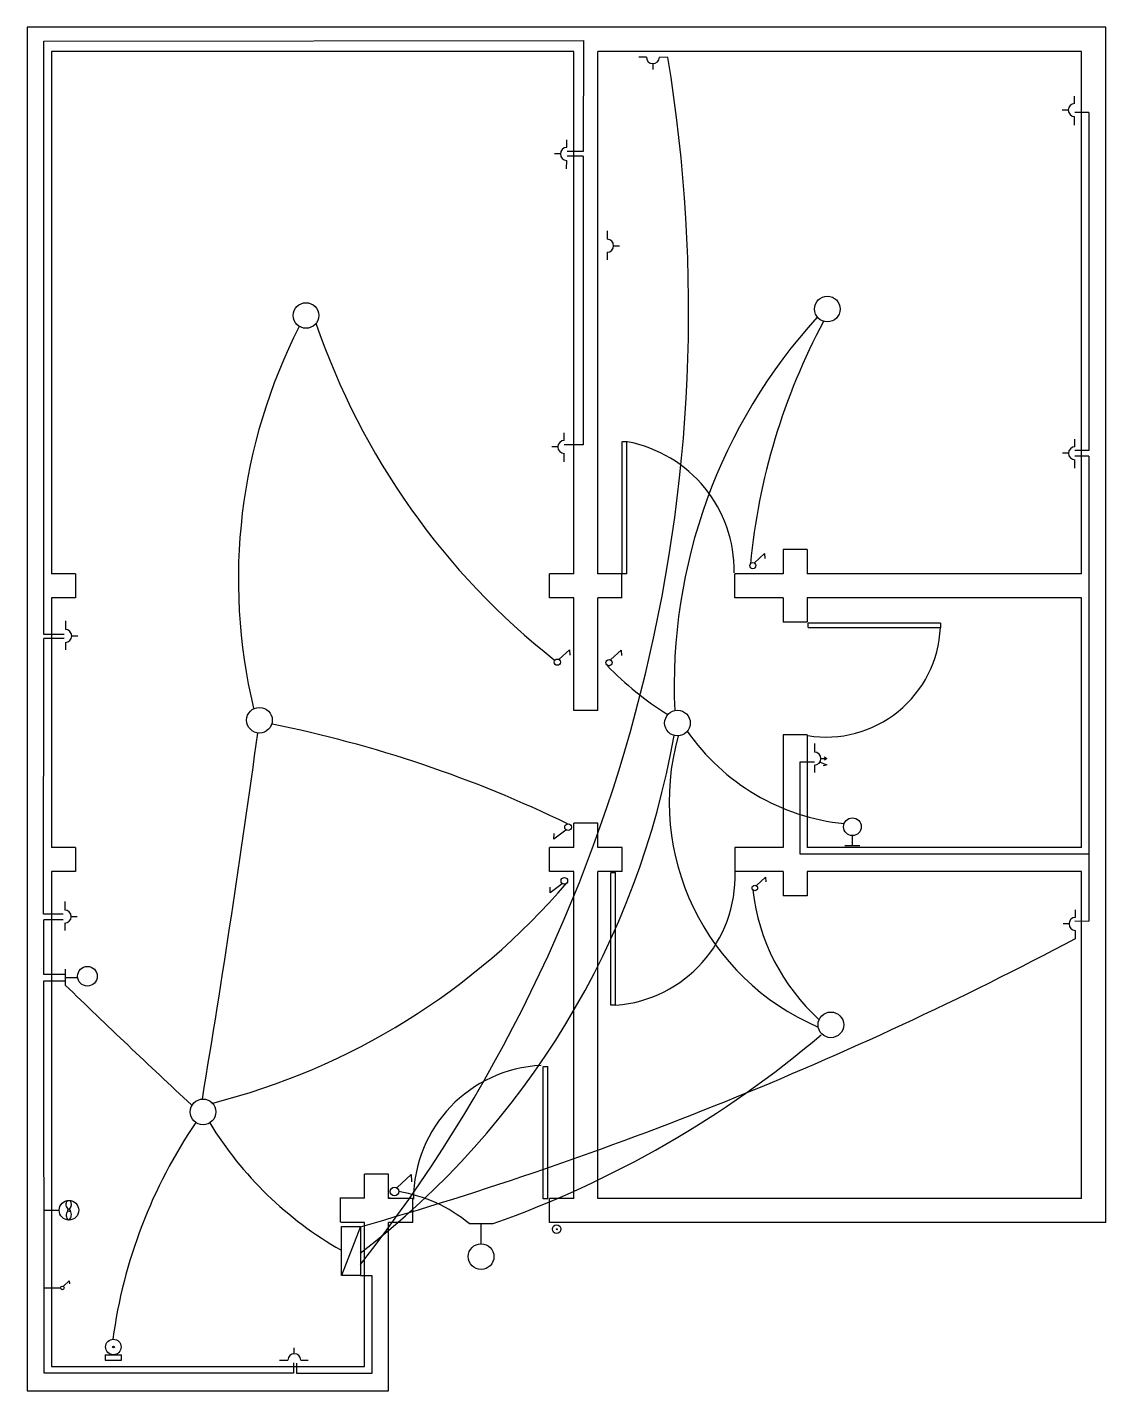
# Model space of a CAD drawing. Header units: millimetres. Extents: x 100 to 202, y 58 to 197.
# Drawn here: x 100.39 to 107.09, y 58.39 to 66.86 of the extents above.
import ezdxf

# ---------------------------------------------------------------- set-up
doc = ezdxf.new("R2010")
doc.units = ezdxf.units.MM
for name, color, linetype in [('cableado por pared', 7, 'Continuous'), ('instalacion electrica', 7, 'Continuous'), ('paredes', 7, 'Continuous'), ('tablero', 7, 'Continuous'), ('tomacorrientes', 7, 'Continuous')]:
    doc.layers.add(name, color=color, linetype=linetype)

msp = doc.modelspace()

# ---------------------------------------------------------------- linework, layer by layer
at = {"layer": 'cableado por pared'}
for p, q in [((100.4938, 58.5026), (100.4911, 60.9392)), ((100.4935, 59.5147), (100.5861, 59.5149)), ((102.4587, 59.4131), (102.3409, 59.1092)), ((102.4588, 59.108), (102.5302, 59.1081)), ((102.5302, 59.1081), (102.5303, 58.5009)), ((102.0425, 58.5658), (102.0425, 58.5018)), ((102.0642, 58.5006), (102.0642, 58.5651)), ((102.0425, 58.5018), (100.4938, 58.5026)), ((102.5303, 58.5009), (102.0642, 58.5006))]:
    msp.add_line(p, q, dxfattribs=at)
msp.add_lwpolyline([(102.3403, 59.4131), (102.4588, 59.4131), (102.4589, 59.108), (102.3404, 59.108)], close=True, dxfattribs=at)
at = {"layer": 'instalacion electrica'}
for p, q in [((104.9079, 63.5371), (104.9696, 63.5942)), ((104.9696, 63.5942), (104.9719, 63.5622)), ((103.6937, 62.9378), (103.757, 62.9963)), ((103.757, 62.9963), (103.7593, 62.9636)), ((104.0153, 62.935), (104.0786, 62.9935)), ((104.0786, 62.9935), (104.0809, 62.9607)), ((105.2796, 62.4129), (105.2796, 62.3606)), ((105.2796, 62.2795), (105.2796, 62.2333)), ((105.3143, 62.2975), (105.3566, 62.2812)), ((105.3191, 62.3201), (105.3563, 62.3201)), ((105.3566, 62.2812), (105.3328, 62.2745)), ((105.3404, 62.3311), (105.3564, 62.3201)), ((105.3565, 62.3201), (105.3422, 62.3095)), ((103.7343, 61.875), (103.6608, 61.8189)), ((103.6608, 61.8189), (103.6616, 61.8541)), ((105.5143, 61.8422), (105.5147, 61.7807)), ((105.4689, 61.7807), (105.5604, 61.7807)), ((104.9194, 61.5323), (104.975, 61.5837)), ((104.975, 61.5837), (104.9771, 61.5549)), ((103.7111, 61.5421), (103.6376, 61.486)), ((103.6376, 61.486), (103.6384, 61.5212)), ((106.9008, 61.3339), (106.9008, 61.3801)), ((106.8614, 61.2933), (106.8242, 61.2933)), ((106.9008, 61.2004), (106.9008, 61.2527)), ((100.6243, 61.0129), (100.6243, 60.913)), ((100.6297, 60.961), (100.6997, 60.961)), ((102.6864, 59.6561), (102.7732, 59.7363)), ((103.1353, 59.4313), (103.2828, 59.4313)), ((103.209, 59.3071), (103.209, 59.4315)), ((100.6134, 59.0428), (100.6501, 59.0767)), ((100.6501, 59.0767), (100.6514, 59.0577)), ((100.8734, 58.6168), (100.8734, 58.5829)), ((100.8735, 58.6169), (100.974, 58.6166)), ((100.9744, 58.5829), (100.9746, 58.6163)), ((100.8734, 58.5829), (100.9744, 58.5829))]:
    msp.add_line(p, q, dxfattribs=at)
for centre, radius in [((102.1206, 65.0726), 0.0797), ((105.3595, 65.1128), 0.0797), ((104.8965, 63.5188), 0.0189), ((103.682, 62.9191), 0.0193), ((104.0036, 62.9163), 0.0193), ((101.8314, 62.5583), 0.0797), ((104.4285, 62.5409), 0.0797), ((105.5153, 61.8969), 0.0552), ((103.7487, 61.8938), 0.0207), ((103.7255, 61.5609), 0.0207), ((104.9091, 61.5158), 0.017), ((100.7626, 60.9682), 0.0609), ((105.3815, 60.6661), 0.0797), ((101.4811, 60.1255), 0.0797), ((102.6704, 59.6304), 0.0265), ((100.6482, 59.5144), 0.0607), ((100.6482, 59.5144), 0.00793), ((103.6778, 59.3965), 0.0265), ((103.6782, 59.3963), 0.00319), ((103.2085, 59.2263), 0.0797), ((100.6066, 59.0319), 0.0112), ((100.9238, 58.6652), 0.0481), ((100.9246, 58.6648), 0.00579)]:
    msp.add_circle(centre, radius, dxfattribs=at)
for centre, radius, start, end in [((94.8599, 65.104), 9.6377, 322.04636, 9.3887), ((107.8082, 62.7701), 3.4003, 137.62514, 182.56466), ((105.1569, 63.4328), 3.4564, 152.96873, 193.36064), ((106.4695, 66.4901), 4.5307, 198.87017, 231.7281), ((108.8592, 63.1527), 3.9952, 151.88511, 174.57676), ((105.402, 64.2594), 1.9604, 223.97942, 238.15933), ((100.4021, 55.0329), 7.651, 64.09125, 78.63095), ((24.3848, 73.0425), 78.1533, 350.546005, 352.231673), ((99.3121, 63.3529), 5.1716, 307.4612, 350.10828), ((105.8997, 62.0536), 1.5226, 164.45859, 246.94437), ((105.5992, 63.2606), 1.3509, 214.71452, 264.23109), ((105.2786, 62.3201), 0.0406, 271.43083, 88.56917), ((100.4796, 64.3407), 4.2939, 284.22485, 319.43355), ((106.1783, 61.6533), 1.2915, 186.73153, 227.7045), ((106.9018, 61.2933), 0.0406, 91.43083, 268.56917), ((96.1439, 81.4794), 22.9537, 285.96977, 297.94444), ((132.2291, 93.4526), 45.3612, 225.83494, 227.20121), ((101.1276, 65.5326), 6.4708, 289.46315, 310.39922), ((104.0148, 58.3008), 3.121, 145.68959, 172.41042), ((103.4598, 61.2417), 2.271, 211.44185, 240.38301), ((102.5431, 58.7088), 0.9344, 50.76208, 80.53748), ((100.6626, 59.5508), 0.0344, 137.81538, 238.79803), ((100.6233, 59.5495), 0.04, 315.36674, 38.72461), ((100.6653, 59.4839), 0.0352, 132.80495, 238.22693), ((100.6228, 59.4863), 0.0402, 306.64764, 36.72959)]:
    msp.add_arc(centre, radius, start, end, dxfattribs=at)
at = {"layer": 'paredes'}
for p, q in [((107.089, 66.8631), (100.389, 66.8631)), ((100.389, 66.8631), (100.389, 58.3931)), ((107.089, 59.4381), (107.089, 66.8631)), ((103.784, 63.4681), (103.784, 66.7131)), ((103.934, 63.4681), (103.934, 66.7131)), ((104.0844, 63.468), (104.0856, 64.2904)), ((104.0864, 64.2904), (104.1139, 64.2904)), ((104.1145, 63.4679), (104.1146, 64.2904)), ((105.234, 63.6181), (105.084, 63.6181)), ((105.084, 63.6181), (105.084, 63.4681)), ((105.234, 63.6181), (105.234, 63.4681)), ((100.689, 63.4681), (100.539, 63.4681)), ((103.634, 63.3181), (103.634, 63.4681)), ((103.784, 63.4681), (103.634, 63.4681)), ((104.0816, 63.4681), (103.934, 63.4681)), ((104.081, 63.4674), (104.081, 63.3163)), ((104.1142, 63.468), (104.0844, 63.468)), ((104.784, 63.3181), (104.784, 63.4681)), ((105.084, 63.4681), (104.784, 63.4681)), ((106.939, 63.4681), (105.234, 63.4681)), ((100.689, 63.3181), (100.539, 63.3181)), ((103.784, 63.3181), (103.634, 63.3181)), ((103.784, 62.6181), (103.784, 63.3181)), ((104.0816, 63.3181), (103.934, 63.3181)), ((103.934, 62.6181), (103.934, 63.3181)), ((105.084, 63.3181), (104.784, 63.3181)), ((105.084, 63.3181), (105.084, 63.1681)), ((106.939, 63.3181), (105.234, 63.3181)), ((105.234, 63.3181), (105.234, 63.1681)), ((105.234, 63.1681), (105.084, 63.1681)), ((106.063, 63.1617), (105.2405, 63.1619)), ((105.2405, 63.1337), (105.2405, 63.1612)), ((106.0629, 63.1317), (105.2405, 63.1329)), ((106.0629, 63.1615), (106.0629, 63.1317)), ((103.934, 62.6181), (103.784, 62.6181)), ((105.234, 62.4681), (105.084, 62.4681)), ((105.084, 62.4681), (105.084, 61.7681)), ((105.234, 62.4681), (105.084, 62.4681)), ((105.234, 62.4681), (105.234, 61.7681)), ((103.934, 61.9181), (103.784, 61.9181)), ((103.784, 61.7681), (103.784, 61.9181)), ((103.934, 61.7681), (103.934, 61.9181)), ((100.689, 61.7681), (100.539, 61.7681)), ((103.634, 61.6181), (103.634, 61.7681)), ((103.784, 61.7681), (103.634, 61.7681)), ((103.784, 61.7681), (103.634, 61.7681)), ((104.084, 61.7681), (103.934, 61.7681)), ((104.084, 61.7681), (103.934, 61.7681)), ((104.0832, 61.768), (104.0832, 61.6185)), ((105.084, 61.7681), (104.784, 61.7681)), ((104.7847, 61.7684), (104.7847, 61.619)), ((106.939, 61.7681), (105.234, 61.7681)), ((100.689, 61.6181), (100.539, 61.6181)), ((103.784, 61.6181), (103.634, 61.6181)), ((103.784, 59.5881), (103.784, 61.6181)), ((104.084, 61.6181), (103.934, 61.6181)), ((103.934, 59.5881), (103.934, 61.6181)), ((104.0137, 60.7892), (104.0149, 61.6117)), ((104.0157, 61.6117), (104.0432, 61.6117)), ((104.0438, 60.7891), (104.0439, 61.6117)), ((105.084, 61.6181), (104.784, 61.6181)), ((105.084, 61.6181), (105.084, 61.4681)), ((106.939, 61.6181), (105.234, 61.6181)), ((105.234, 61.6181), (105.234, 61.4681)), ((105.234, 61.4681), (105.084, 61.4681)), ((104.0435, 60.7892), (104.0137, 60.7892)), ((103.5935, 59.5858), (103.5948, 60.4083)), ((103.5956, 60.4083), (103.6231, 60.4083)), ((103.6236, 59.5858), (103.6237, 60.4083)), ((102.634, 59.7381), (102.484, 59.7381)), ((102.484, 59.5885), (102.484, 59.7381)), ((102.634, 59.5881), (102.634, 59.7381)), ((102.7732, 59.7363), (102.7764, 59.6914)), ((102.484, 59.5885), (102.3309, 59.5885)), ((102.334, 59.4401), (102.334, 59.5897)), ((102.6431, 59.5885), (102.634, 59.5885)), ((102.784, 59.5881), (102.634, 59.5881)), ((102.784, 59.4381), (102.784, 59.5881)), ((103.6233, 59.5858), (103.5935, 59.5858)), ((103.634, 59.4381), (103.634, 59.5881)), ((103.784, 59.5881), (103.634, 59.5881)), ((106.939, 59.5881), (103.934, 59.5881)), ((106.939, 59.5881), (103.934, 59.5881)), ((102.484, 59.4385), (102.3369, 59.4385)), ((102.484, 58.5431), (102.484, 59.4385)), ((102.634, 58.3931), (102.634, 59.4381)), ((102.784, 59.4381), (102.634, 59.4381)), ((103.784, 59.4381), (103.634, 59.4381)), ((103.9378, 59.4385), (103.7719, 59.4385)), ((107.089, 59.4381), (103.934, 59.4381)), ((100.389, 58.3931), (102.634, 58.3931))]:
    msp.add_line(p, q, dxfattribs=at)
for points in [[(103.784, 66.7131), (100.539, 66.7131), (100.539, 63.4681)], [(106.939, 63.4681), (106.939, 66.7131), (103.934, 66.7131)], [(100.689, 63.4681), (100.689, 63.3181)], [(100.539, 63.3181), (100.539, 61.7681)], [(106.939, 61.7681), (106.939, 63.3181)], [(100.689, 61.7681), (100.689, 61.6181)], [(100.539, 61.6181), (100.539, 58.5431), (102.484, 58.5431)], [(106.939, 59.5881), (106.939, 61.6181)]]:
    msp.add_lwpolyline(points, dxfattribs=at)
for centre, radius, start, end in [((103.966, 63.4872), 0.8151, 359.06878, 79.36134), ((105.3515, 63.1649), 0.7113, 260.79987, 357.377), ((103.9833, 61.5883), 0.8031, 274.47468, 2.06388), ((103.6192, 59.5831), 0.831, 92.54364, 180.01199)]:
    msp.add_arc(centre, radius, start, end, dxfattribs=at)
at = {"layer": 'tablero'}
for p, q in [((100.4918, 63.0902), (100.4929, 66.7773)), ((100.4929, 66.7773), (103.8443, 66.7805)), ((103.8443, 66.7805), (103.8427, 66.0924)), ((106.9836, 66.3335), (106.8965, 66.3338)), ((106.9836, 66.3335), (106.9836, 64.2338)), ((103.8427, 66.0924), (103.7427, 66.0923)), ((103.8427, 66.0615), (103.7422, 66.0614)), ((103.8426, 66.0615), (103.8426, 64.2696)), ((103.8426, 64.2697), (103.7247, 64.2697)), ((106.9832, 64.2342), (106.897, 64.2345)), ((106.9836, 64.1984), (106.8974, 64.1987)), ((106.9836, 64.1981), (106.9836, 61.3097)), ((100.4907, 61.354), (100.4921, 63.0652)), ((100.6187, 63.0904), (100.4918, 63.0902)), ((100.619, 63.0653), (100.4921, 63.0652)), ((105.1903, 61.7268), (105.1903, 62.2992)), ((105.1903, 62.2992), (105.2789, 62.2992)), ((106.983, 61.7268), (105.1903, 61.7268)), ((100.611, 61.354), (100.4907, 61.354)), ((100.4909, 60.9789), (100.4914, 61.3191)), ((100.6115, 61.3191), (100.4913, 61.3191)), ((106.9836, 61.309), (106.8974, 61.3094)), ((100.624, 60.9785), (100.4909, 60.9789)), ((100.4911, 60.9392), (100.6238, 60.9393)), ((100.5954, 59.0312), (100.4932, 59.0312))]:
    msp.add_line(p, q, dxfattribs=at)
at = {"layer": 'tomacorrientes'}
for p, q in [((104.235, 66.6774), (104.1888, 66.6779)), ((104.3684, 66.676), (104.3161, 66.6766)), ((104.2752, 66.6375), (104.2748, 66.6004)), ((106.8957, 66.3892), (106.8957, 66.4354)), ((106.8563, 66.3485), (106.8191, 66.3485)), ((106.8957, 66.2557), (106.8957, 66.308)), ((103.7405, 66.1168), (103.7407, 66.163)), ((103.7009, 66.0763), (103.6637, 66.0765)), ((103.7399, 65.9833), (103.7402, 66.0356)), ((103.9923, 65.5989), (103.9923, 65.5467)), ((104.0317, 65.5061), (104.0689, 65.5061)), ((103.9923, 65.4655), (103.9923, 65.4193)), ((103.7246, 64.2967), (103.7246, 64.3429)), ((106.8972, 64.2576), (106.8972, 64.3038)), ((103.6852, 64.2561), (103.648, 64.2561)), ((103.7246, 64.1632), (103.7246, 64.2155)), ((106.8577, 64.217), (106.8206, 64.217)), ((106.8972, 64.1242), (106.8972, 64.1764)), ((100.6256, 63.1749), (100.6256, 63.1226)), ((100.6256, 63.0414), (100.6256, 62.9952)), ((100.6651, 63.0821), (100.7023, 63.0821)), ((100.6221, 61.4318), (100.6221, 61.3795)), ((100.6615, 61.339), (100.6987, 61.339)), ((100.6221, 61.2983), (100.6221, 61.2521)), ((102.0481, 58.6229), (102.0481, 58.66)), ((101.9553, 58.5834), (102.0076, 58.5834)), ((102.0887, 58.5834), (102.1349, 58.5834))]:
    msp.add_line(p, q, dxfattribs=at)
for centre, start, end in [((104.2756, 66.678), 180.82206, 357.9604), ((106.8967, 66.3486), 91.43083, 268.56917), ((103.7414, 66.0762), 91.17244, 268.31078), ((103.9913, 65.5061), 271.43083, 88.56917), ((103.7257, 64.2561), 91.43083, 268.56917), ((106.8982, 64.217), 91.43083, 268.56917), ((100.6246, 63.082), 271.43083, 88.56917), ((100.6211, 61.3389), 271.43083, 88.56917), ((102.0482, 58.5824), 1.43083, 178.56917)]:
    msp.add_arc(centre, 0.0406, start, end, dxfattribs=at)

doc.saveas('drawing.dxf')
